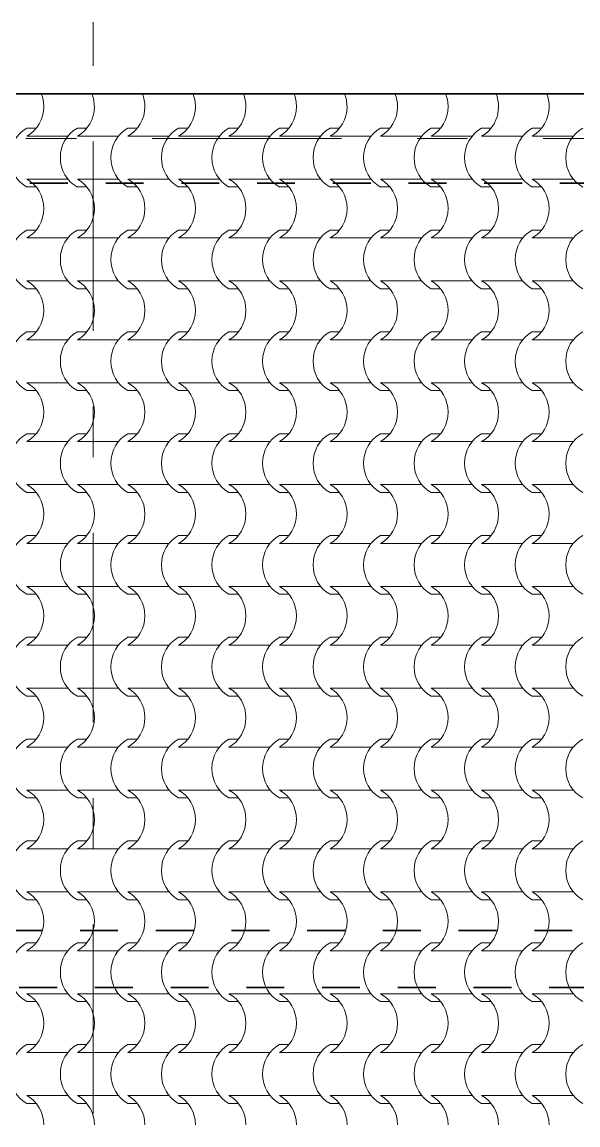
# Model space of a CAD drawing. Header units: millimetres. Extents: x -22688 to 165477, y -34508 to 218425.
# Drawn here: x 58350 to 59903, y 97040 to 100121 of the extents above; entities that cross this region are included whole.
import ezdxf

# ---------------------------------------------------------------- set-up
doc = ezdxf.new("R2010")
doc.units = ezdxf.units.MM
doc.header["$MEASUREMENT"] = 0
doc.set_wipeout_variables(frame=1)
for name, pattern in [('- Двойно прекъснати линии', [1093.611073, 529.166651, -211.666656, 141.111112, -211.666656]), ('- Прекъснати линия', [211.666667, 105.833333, -105.833333]), ('Wipeout_Contour', [1000, 0, -1000])]:
    doc.linetypes.add(name, pattern=pattern)
for name, color, linetype, lineweight in [('1', 8, 'Continuous', 13), ('102', 254, 'Continuous', 15), ('41', 7, 'Continuous', 35), ('GROMOBRAN', 5, 'Continuous', 35)]:
    doc.layers.add(name, color=color, linetype=linetype, lineweight=lineweight)
doc.layers.add('65', color=7, linetype='Continuous', lineweight=20, true_color=0x4e4e4e)

# ---------------------------------------------------------------- blocks, each defined once
blk = doc.blocks.new('*X785')
at = {"layer": '102', "color": 254, "linetype": 'Continuous', "lineweight": 15}
for p, q in [((154.689, 232.571), (154.162, 232.571)), ((157.514, 232.571), (156.987, 232.571)), ((160.339, 232.571), (159.813, 232.571)), ((163.165, 232.571), (162.638, 232.571)), ((165.99, 232.571), (165.463, 232.571)), ((168.816, 232.571), (168.289, 232.571)), ((171.641, 232.571), (171.114, 232.571)), ((174.466, 232.571), (173.94, 232.571)), ((177.292, 232.571), (176.765, 232.571)), ((180.117, 232.571), (179.59, 232.571)), ((182.943, 232.571), (182.416, 232.571)), ((155.308, 232.131), (154.162, 232.131)), ((156.454, 232.131), (155.308, 232.131)), ((158.133, 232.131), (156.987, 232.131)), ((159.279, 232.131), (158.133, 232.131)), ((160.959, 232.131), (159.813, 232.131)), ((162.104, 232.131), (160.959, 232.131)), ((163.784, 232.131), (162.638, 232.131)), ((164.93, 232.131), (163.784, 232.131)), ((166.609, 232.131), (165.463, 232.131)), ((167.755, 232.131), (166.609, 232.131)), ((169.435, 232.131), (168.289, 232.131)), ((170.581, 232.131), (169.435, 232.131)), ((172.26, 232.131), (171.114, 232.131)), ((173.406, 232.131), (172.26, 232.131)), ((175.086, 232.131), (173.94, 232.131)), ((176.231, 232.131), (175.086, 232.131)), ((177.911, 232.131), (176.765, 232.131)), ((179.057, 232.131), (177.911, 232.131)), ((180.736, 232.131), (179.59, 232.131)), ((181.882, 232.131), (180.736, 232.131)), ((183.562, 232.131), (182.416, 232.131)), ((184.708, 232.131), (183.562, 232.131)), ((155.308, 229.726), (154.162, 229.726)), ((154.689, 229.286), (154.162, 229.286)), ((156.454, 229.726), (155.308, 229.726)), ((158.133, 229.726), (156.987, 229.726)), ((157.514, 229.286), (156.987, 229.286)), ((159.279, 229.726), (158.133, 229.726)), ((160.959, 229.726), (159.813, 229.726)), ((160.339, 229.286), (159.813, 229.286)), ((162.104, 229.726), (160.959, 229.726)), ((163.784, 229.726), (162.638, 229.726)), ((163.165, 229.286), (162.638, 229.286)), ((164.93, 229.726), (163.784, 229.726)), ((166.609, 229.726), (165.463, 229.726)), ((165.99, 229.286), (165.463, 229.286)), ((167.755, 229.726), (166.609, 229.726)), ((169.435, 229.726), (168.289, 229.726)), ((168.816, 229.286), (168.289, 229.286)), ((170.581, 229.726), (169.435, 229.726)), ((172.26, 229.726), (171.114, 229.726)), ((171.641, 229.286), (171.114, 229.286)), ((173.406, 229.726), (172.26, 229.726)), ((175.086, 229.726), (173.94, 229.726)), ((174.466, 229.286), (173.94, 229.286)), ((176.231, 229.726), (175.086, 229.726)), ((177.911, 229.726), (176.765, 229.726)), ((177.292, 229.286), (176.765, 229.286)), ((179.057, 229.726), (177.911, 229.726)), ((180.736, 229.726), (179.59, 229.726)), ((180.117, 229.286), (179.59, 229.286)), ((181.882, 229.726), (180.736, 229.726)), ((183.562, 229.726), (182.416, 229.726)), ((182.943, 229.286), (182.416, 229.286)), ((184.708, 229.726), (183.562, 229.726)), ((154.689, 226.881), (154.162, 226.881)), ((157.514, 226.881), (156.987, 226.881)), ((160.339, 226.881), (159.813, 226.881)), ((163.165, 226.881), (162.638, 226.881)), ((165.99, 226.881), (165.463, 226.881)), ((168.816, 226.881), (168.289, 226.881)), ((171.641, 226.881), (171.114, 226.881)), ((174.466, 226.881), (173.94, 226.881)), ((177.292, 226.881), (176.765, 226.881)), ((180.117, 226.881), (179.59, 226.881)), ((182.943, 226.881), (182.416, 226.881)), ((155.308, 226.441), (154.162, 226.441)), ((156.454, 226.441), (155.308, 226.441)), ((158.133, 226.441), (156.987, 226.441)), ((159.279, 226.441), (158.133, 226.441)), ((160.959, 226.441), (159.813, 226.441)), ((162.104, 226.441), (160.959, 226.441)), ((163.784, 226.441), (162.638, 226.441)), ((164.93, 226.441), (163.784, 226.441)), ((166.609, 226.441), (165.463, 226.441)), ((167.755, 226.441), (166.609, 226.441)), ((169.435, 226.441), (168.289, 226.441)), ((170.581, 226.441), (169.435, 226.441)), ((172.26, 226.441), (171.114, 226.441)), ((173.406, 226.441), (172.26, 226.441)), ((175.086, 226.441), (173.94, 226.441)), ((176.231, 226.441), (175.086, 226.441)), ((177.911, 226.441), (176.765, 226.441)), ((179.057, 226.441), (177.911, 226.441)), ((180.736, 226.441), (179.59, 226.441)), ((181.882, 226.441), (180.736, 226.441)), ((183.562, 226.441), (182.416, 226.441)), ((184.708, 226.441), (183.562, 226.441)), ((155.308, 224.036), (154.162, 224.036)), ((156.454, 224.036), (155.308, 224.036)), ((158.133, 224.036), (156.987, 224.036)), ((159.279, 224.036), (158.133, 224.036)), ((160.959, 224.036), (159.813, 224.036)), ((162.104, 224.036), (160.959, 224.036)), ((163.784, 224.036), (162.638, 224.036)), ((164.93, 224.036), (163.784, 224.036)), ((166.609, 224.036), (165.463, 224.036)), ((167.755, 224.036), (166.609, 224.036)), ((169.435, 224.036), (168.289, 224.036)), ((170.581, 224.036), (169.435, 224.036)), ((172.26, 224.036), (171.114, 224.036)), ((173.406, 224.036), (172.26, 224.036)), ((175.086, 224.036), (173.94, 224.036)), ((176.231, 224.036), (175.086, 224.036)), ((177.911, 224.036), (176.765, 224.036)), ((179.057, 224.036), (177.911, 224.036)), ((180.736, 224.036), (179.59, 224.036)), ((181.882, 224.036), (180.736, 224.036)), ((183.562, 224.036), (182.416, 224.036)), ((184.708, 224.036), (183.562, 224.036)), ((154.689, 223.596), (154.162, 223.596)), ((157.514, 223.596), (156.987, 223.596)), ((160.339, 223.596), (159.813, 223.596)), ((163.165, 223.596), (162.638, 223.596)), ((165.99, 223.596), (165.463, 223.596)), ((168.816, 223.596), (168.289, 223.596)), ((171.641, 223.596), (171.114, 223.596)), ((174.466, 223.596), (173.94, 223.596)), ((177.292, 223.596), (176.765, 223.596)), ((180.117, 223.596), (179.59, 223.596)), ((182.943, 223.596), (182.416, 223.596)), ((154.689, 221.191), (154.162, 221.191)), ((155.308, 220.751), (154.162, 220.751)), ((156.454, 220.751), (155.308, 220.751)), ((157.514, 221.191), (156.987, 221.191)), ((158.133, 220.751), (156.987, 220.751)), ((159.279, 220.751), (158.133, 220.751)), ((160.339, 221.191), (159.813, 221.191)), ((160.959, 220.751), (159.813, 220.751)), ((162.104, 220.751), (160.959, 220.751)), ((163.165, 221.191), (162.638, 221.191)), ((163.784, 220.751), (162.638, 220.751)), ((164.93, 220.751), (163.784, 220.751)), ((165.99, 221.191), (165.463, 221.191)), ((166.609, 220.751), (165.463, 220.751)), ((167.755, 220.751), (166.609, 220.751)), ((168.816, 221.191), (168.289, 221.191)), ((169.435, 220.751), (168.289, 220.751)), ((170.581, 220.751), (169.435, 220.751)), ((171.641, 221.191), (171.114, 221.191)), ((172.26, 220.751), (171.114, 220.751)), ((173.406, 220.751), (172.26, 220.751)), ((174.466, 221.191), (173.94, 221.191)), ((175.086, 220.751), (173.94, 220.751)), ((176.231, 220.751), (175.086, 220.751)), ((177.292, 221.191), (176.765, 221.191)), ((177.911, 220.751), (176.765, 220.751)), ((179.057, 220.751), (177.911, 220.751)), ((180.117, 221.191), (179.59, 221.191)), ((180.736, 220.751), (179.59, 220.751)), ((181.882, 220.751), (180.736, 220.751)), ((182.943, 221.191), (182.416, 221.191)), ((183.562, 220.751), (182.416, 220.751)), ((184.708, 220.751), (183.562, 220.751)), ((155.308, 218.347), (154.162, 218.347)), ((156.454, 218.347), (155.308, 218.347)), ((158.133, 218.347), (156.987, 218.347)), ((159.279, 218.347), (158.133, 218.347)), ((160.959, 218.347), (159.813, 218.347)), ((162.104, 218.347), (160.959, 218.347)), ((163.784, 218.347), (162.638, 218.347)), ((164.93, 218.347), (163.784, 218.347)), ((166.609, 218.347), (165.463, 218.347)), ((167.755, 218.347), (166.609, 218.347)), ((169.435, 218.347), (168.289, 218.347)), ((170.581, 218.347), (169.435, 218.347)), ((172.26, 218.347), (171.114, 218.347)), ((173.406, 218.347), (172.26, 218.347)), ((175.086, 218.347), (173.94, 218.347)), ((176.231, 218.347), (175.086, 218.347)), ((177.911, 218.347), (176.765, 218.347)), ((179.057, 218.347), (177.911, 218.347)), ((180.736, 218.347), (179.59, 218.347)), ((181.882, 218.347), (180.736, 218.347)), ((183.562, 218.347), (182.416, 218.347)), ((184.708, 218.347), (183.562, 218.347)), ((154.689, 217.907), (154.162, 217.907)), ((157.514, 217.907), (156.987, 217.907)), ((160.339, 217.907), (159.813, 217.907)), ((163.165, 217.907), (162.638, 217.907)), ((165.99, 217.907), (165.463, 217.907)), ((168.816, 217.907), (168.289, 217.907)), ((171.641, 217.907), (171.114, 217.907)), ((174.466, 217.907), (173.94, 217.907)), ((177.292, 217.907), (176.765, 217.907)), ((180.117, 217.907), (179.59, 217.907)), ((182.943, 217.907), (182.416, 217.907)), ((154.689, 215.502), (154.162, 215.502)), ((157.514, 215.502), (156.987, 215.502)), ((160.339, 215.502), (159.813, 215.502)), ((163.165, 215.502), (162.638, 215.502)), ((165.99, 215.502), (165.463, 215.502)), ((168.816, 215.502), (168.289, 215.502)), ((171.641, 215.502), (171.114, 215.502)), ((174.466, 215.502), (173.94, 215.502)), ((177.292, 215.502), (176.765, 215.502)), ((180.117, 215.502), (179.59, 215.502)), ((182.943, 215.502), (182.416, 215.502)), ((155.308, 215.062), (154.162, 215.062)), ((156.454, 215.062), (155.308, 215.062)), ((158.133, 215.062), (156.987, 215.062)), ((159.279, 215.062), (158.133, 215.062)), ((160.959, 215.062), (159.813, 215.062)), ((162.104, 215.062), (160.959, 215.062)), ((163.784, 215.062), (162.638, 215.062)), ((164.93, 215.062), (163.784, 215.062)), ((166.609, 215.062), (165.463, 215.062)), ((167.755, 215.062), (166.609, 215.062)), ((169.435, 215.062), (168.289, 215.062)), ((170.581, 215.062), (169.435, 215.062)), ((172.26, 215.062), (171.114, 215.062)), ((173.406, 215.062), (172.26, 215.062)), ((175.086, 215.062), (173.94, 215.062)), ((176.231, 215.062), (175.086, 215.062)), ((177.911, 215.062), (176.765, 215.062)), ((179.057, 215.062), (177.911, 215.062)), ((180.736, 215.062), (179.59, 215.062)), ((181.882, 215.062), (180.736, 215.062)), ((183.562, 215.062), (182.416, 215.062)), ((184.708, 215.062), (183.562, 215.062)), ((155.308, 212.657), (154.162, 212.657)), ((156.454, 212.657), (155.308, 212.657)), ((158.133, 212.657), (156.987, 212.657)), ((159.279, 212.657), (158.133, 212.657)), ((160.959, 212.657), (159.813, 212.657)), ((162.104, 212.657), (160.959, 212.657)), ((163.784, 212.657), (162.638, 212.657)), ((164.93, 212.657), (163.784, 212.657)), ((166.609, 212.657), (165.463, 212.657)), ((167.755, 212.657), (166.609, 212.657)), ((169.435, 212.657), (168.289, 212.657)), ((170.581, 212.657), (169.435, 212.657)), ((172.26, 212.657), (171.114, 212.657)), ((173.406, 212.657), (172.26, 212.657)), ((175.086, 212.657), (173.94, 212.657)), ((176.231, 212.657), (175.086, 212.657)), ((177.911, 212.657), (176.765, 212.657)), ((179.057, 212.657), (177.911, 212.657)), ((180.736, 212.657), (179.59, 212.657)), ((181.882, 212.657), (180.736, 212.657)), ((183.562, 212.657), (182.416, 212.657)), ((184.708, 212.657), (183.562, 212.657)), ((154.689, 212.217), (154.162, 212.217)), ((157.514, 212.217), (156.987, 212.217)), ((160.339, 212.217), (159.813, 212.217)), ((163.165, 212.217), (162.638, 212.217)), ((165.99, 212.217), (165.463, 212.217)), ((168.816, 212.217), (168.289, 212.217)), ((171.641, 212.217), (171.114, 212.217)), ((174.466, 212.217), (173.94, 212.217)), ((177.292, 212.217), (176.765, 212.217)), ((180.117, 212.217), (179.59, 212.217)), ((182.943, 212.217), (182.416, 212.217)), ((154.689, 209.812), (154.162, 209.812)), ((157.514, 209.812), (156.987, 209.812)), ((160.339, 209.812), (159.813, 209.812)), ((163.165, 209.812), (162.638, 209.812)), ((165.99, 209.812), (165.463, 209.812)), ((168.816, 209.812), (168.289, 209.812)), ((171.641, 209.812), (171.114, 209.812)), ((174.466, 209.812), (173.94, 209.812)), ((177.292, 209.812), (176.765, 209.812)), ((180.117, 209.812), (179.59, 209.812)), ((182.943, 209.812), (182.416, 209.812)), ((155.308, 209.372), (154.162, 209.372)), ((156.454, 209.372), (155.308, 209.372)), ((158.133, 209.372), (156.987, 209.372)), ((159.279, 209.372), (158.133, 209.372)), ((160.959, 209.372), (159.813, 209.372)), ((162.104, 209.372), (160.959, 209.372)), ((163.784, 209.372), (162.638, 209.372)), ((164.93, 209.372), (163.784, 209.372)), ((166.609, 209.372), (165.463, 209.372)), ((167.755, 209.372), (166.609, 209.372)), ((169.435, 209.372), (168.289, 209.372)), ((170.581, 209.372), (169.435, 209.372)), ((172.26, 209.372), (171.114, 209.372)), ((173.406, 209.372), (172.26, 209.372)), ((175.086, 209.372), (173.94, 209.372)), ((176.231, 209.372), (175.086, 209.372)), ((177.911, 209.372), (176.765, 209.372)), ((179.057, 209.372), (177.911, 209.372)), ((180.736, 209.372), (179.59, 209.372)), ((181.882, 209.372), (180.736, 209.372)), ((183.562, 209.372), (182.416, 209.372)), ((184.708, 209.372), (183.562, 209.372)), ((155.308, 206.967), (154.162, 206.967)), ((154.689, 206.527), (154.162, 206.527)), ((156.454, 206.967), (155.308, 206.967)), ((158.133, 206.967), (156.987, 206.967)), ((157.514, 206.527), (156.987, 206.527)), ((159.279, 206.967), (158.133, 206.967)), ((160.959, 206.967), (159.813, 206.967)), ((160.339, 206.527), (159.813, 206.527)), ((162.104, 206.967), (160.959, 206.967)), ((163.784, 206.967), (162.638, 206.967)), ((163.165, 206.527), (162.638, 206.527)), ((164.93, 206.967), (163.784, 206.967)), ((166.609, 206.967), (165.463, 206.967)), ((165.99, 206.527), (165.463, 206.527)), ((167.755, 206.967), (166.609, 206.967)), ((169.435, 206.967), (168.289, 206.967)), ((168.816, 206.527), (168.289, 206.527)), ((170.581, 206.967), (169.435, 206.967)), ((172.26, 206.967), (171.114, 206.967)), ((171.641, 206.527), (171.114, 206.527)), ((173.406, 206.967), (172.26, 206.967)), ((175.086, 206.967), (173.94, 206.967)), ((174.466, 206.527), (173.94, 206.527)), ((176.231, 206.967), (175.086, 206.967)), ((177.911, 206.967), (176.765, 206.967)), ((177.292, 206.527), (176.765, 206.527)), ((179.057, 206.967), (177.911, 206.967)), ((180.736, 206.967), (179.59, 206.967)), ((180.117, 206.527), (179.59, 206.527)), ((181.882, 206.967), (180.736, 206.967)), ((183.562, 206.967), (182.416, 206.967)), ((182.943, 206.527), (182.416, 206.527)), ((184.708, 206.967), (183.562, 206.967)), ((154.689, 204.123), (154.162, 204.123)), ((157.514, 204.123), (156.987, 204.123)), ((160.339, 204.123), (159.813, 204.123)), ((163.165, 204.123), (162.638, 204.123)), ((165.99, 204.123), (165.463, 204.123)), ((168.816, 204.123), (168.289, 204.123)), ((171.641, 204.123), (171.114, 204.123)), ((174.466, 204.123), (173.94, 204.123)), ((177.292, 204.123), (176.765, 204.123)), ((180.117, 204.123), (179.59, 204.123)), ((182.943, 204.123), (182.416, 204.123)), ((155.308, 203.683), (154.162, 203.683)), ((156.454, 203.683), (155.308, 203.683)), ((158.133, 203.683), (156.987, 203.683)), ((159.279, 203.683), (158.133, 203.683)), ((160.959, 203.683), (159.813, 203.683)), ((162.104, 203.683), (160.959, 203.683)), ((163.784, 203.683), (162.638, 203.683)), ((164.93, 203.683), (163.784, 203.683)), ((166.609, 203.683), (165.463, 203.683)), ((167.755, 203.683), (166.609, 203.683)), ((169.435, 203.683), (168.289, 203.683)), ((170.581, 203.683), (169.435, 203.683)), ((172.26, 203.683), (171.114, 203.683)), ((173.406, 203.683), (172.26, 203.683)), ((175.086, 203.683), (173.94, 203.683)), ((176.231, 203.683), (175.086, 203.683)), ((177.911, 203.683), (176.765, 203.683)), ((179.057, 203.683), (177.911, 203.683)), ((180.736, 203.683), (179.59, 203.683)), ((181.882, 203.683), (180.736, 203.683)), ((183.562, 203.683), (182.416, 203.683)), ((184.708, 203.683), (183.562, 203.683)), ((155.308, 201.278), (154.162, 201.278)), ((156.454, 201.278), (155.308, 201.278)), ((158.133, 201.278), (156.987, 201.278)), ((159.279, 201.278), (158.133, 201.278)), ((160.959, 201.278), (159.813, 201.278)), ((162.104, 201.278), (160.959, 201.278)), ((163.784, 201.278), (162.638, 201.278)), ((164.93, 201.278), (163.784, 201.278)), ((166.609, 201.278), (165.463, 201.278)), ((167.755, 201.278), (166.609, 201.278)), ((169.435, 201.278), (168.289, 201.278)), ((170.581, 201.278), (169.435, 201.278)), ((172.26, 201.278), (171.114, 201.278)), ((173.406, 201.278), (172.26, 201.278)), ((175.086, 201.278), (173.94, 201.278)), ((176.231, 201.278), (175.086, 201.278)), ((177.911, 201.278), (176.765, 201.278)), ((179.057, 201.278), (177.911, 201.278)), ((180.736, 201.278), (179.59, 201.278)), ((181.882, 201.278), (180.736, 201.278)), ((183.562, 201.278), (182.416, 201.278)), ((184.708, 201.278), (183.562, 201.278)), ((154.689, 200.838), (154.162, 200.838)), ((157.514, 200.838), (156.987, 200.838)), ((160.339, 200.838), (159.813, 200.838)), ((163.165, 200.838), (162.638, 200.838)), ((165.99, 200.838), (165.463, 200.838)), ((168.816, 200.838), (168.289, 200.838)), ((171.641, 200.838), (171.114, 200.838)), ((174.466, 200.838), (173.94, 200.838)), ((177.292, 200.838), (176.765, 200.838)), ((180.117, 200.838), (179.59, 200.838)), ((182.943, 200.838), (182.416, 200.838)), ((154.689, 198.433), (154.162, 198.433)), ((155.308, 197.993), (154.162, 197.993)), ((156.454, 197.993), (155.308, 197.993)), ((157.514, 198.433), (156.987, 198.433)), ((158.133, 197.993), (156.987, 197.993)), ((159.279, 197.993), (158.133, 197.993)), ((160.339, 198.433), (159.813, 198.433)), ((160.959, 197.993), (159.813, 197.993)), ((162.104, 197.993), (160.959, 197.993)), ((163.165, 198.433), (162.638, 198.433)), ((163.784, 197.993), (162.638, 197.993)), ((164.93, 197.993), (163.784, 197.993)), ((165.99, 198.433), (165.463, 198.433)), ((166.609, 197.993), (165.463, 197.993)), ((167.755, 197.993), (166.609, 197.993)), ((168.816, 198.433), (168.289, 198.433)), ((169.435, 197.993), (168.289, 197.993)), ((170.581, 197.993), (169.435, 197.993)), ((171.641, 198.433), (171.114, 198.433)), ((172.26, 197.993), (171.114, 197.993)), ((173.406, 197.993), (172.26, 197.993)), ((174.466, 198.433), (173.94, 198.433)), ((175.086, 197.993), (173.94, 197.993)), ((176.231, 197.993), (175.086, 197.993)), ((177.292, 198.433), (176.765, 198.433)), ((177.911, 197.993), (176.765, 197.993)), ((179.057, 197.993), (177.911, 197.993)), ((180.117, 198.433), (179.59, 198.433)), ((180.736, 197.993), (179.59, 197.993)), ((181.882, 197.993), (180.736, 197.993)), ((182.943, 198.433), (182.416, 198.433)), ((183.562, 197.993), (182.416, 197.993)), ((184.708, 197.993), (183.562, 197.993)), ((155.308, 195.588), (154.162, 195.588)), ((156.454, 195.588), (155.308, 195.588)), ((158.133, 195.588), (156.987, 195.588)), ((159.279, 195.588), (158.133, 195.588)), ((160.959, 195.588), (159.813, 195.588)), ((162.104, 195.588), (160.959, 195.588)), ((163.784, 195.588), (162.638, 195.588)), ((164.93, 195.588), (163.784, 195.588)), ((166.609, 195.588), (165.463, 195.588)), ((167.755, 195.588), (166.609, 195.588)), ((169.435, 195.588), (168.289, 195.588)), ((170.581, 195.588), (169.435, 195.588)), ((172.26, 195.588), (171.114, 195.588)), ((173.406, 195.588), (172.26, 195.588)), ((175.086, 195.588), (173.94, 195.588)), ((176.231, 195.588), (175.086, 195.588)), ((177.911, 195.588), (176.765, 195.588)), ((179.057, 195.588), (177.911, 195.588)), ((180.736, 195.588), (179.59, 195.588)), ((181.882, 195.588), (180.736, 195.588)), ((183.562, 195.588), (182.416, 195.588)), ((184.708, 195.588), (183.562, 195.588)), ((154.689, 195.148), (154.162, 195.148)), ((157.514, 195.148), (156.987, 195.148)), ((160.339, 195.148), (159.813, 195.148)), ((163.165, 195.148), (162.638, 195.148)), ((165.99, 195.148), (165.463, 195.148)), ((168.816, 195.148), (168.289, 195.148)), ((171.641, 195.148), (171.114, 195.148)), ((174.466, 195.148), (173.94, 195.148)), ((177.292, 195.148), (176.765, 195.148)), ((180.117, 195.148), (179.59, 195.148)), ((182.943, 195.148), (182.416, 195.148)), ((154.689, 192.743), (154.162, 192.743)), ((155.308, 192.303), (154.162, 192.303)), ((156.454, 192.303), (155.308, 192.303)), ((157.514, 192.743), (156.987, 192.743)), ((158.133, 192.303), (156.987, 192.303)), ((159.279, 192.303), (158.133, 192.303)), ((160.339, 192.743), (159.813, 192.743)), ((160.959, 192.303), (159.813, 192.303)), ((162.104, 192.303), (160.959, 192.303)), ((163.165, 192.743), (162.638, 192.743)), ((163.784, 192.303), (162.638, 192.303)), ((164.93, 192.303), (163.784, 192.303)), ((165.99, 192.743), (165.463, 192.743)), ((166.609, 192.303), (165.463, 192.303)), ((167.755, 192.303), (166.609, 192.303)), ((168.816, 192.743), (168.289, 192.743)), ((169.435, 192.303), (168.289, 192.303)), ((170.581, 192.303), (169.435, 192.303)), ((171.641, 192.743), (171.114, 192.743)), ((172.26, 192.303), (171.114, 192.303)), ((173.406, 192.303), (172.26, 192.303)), ((174.466, 192.743), (173.94, 192.743)), ((175.086, 192.303), (173.94, 192.303)), ((176.231, 192.303), (175.086, 192.303)), ((177.292, 192.743), (176.765, 192.743)), ((177.911, 192.303), (176.765, 192.303)), ((179.057, 192.303), (177.911, 192.303)), ((180.117, 192.743), (179.59, 192.743)), ((180.736, 192.303), (179.59, 192.303)), ((181.882, 192.303), (180.736, 192.303)), ((182.943, 192.743), (182.416, 192.743)), ((183.562, 192.303), (182.416, 192.303)), ((184.708, 192.303), (183.562, 192.303)), ((155.308, 189.899), (154.162, 189.899)), ((156.454, 189.899), (155.308, 189.899)), ((158.133, 189.899), (156.987, 189.899)), ((159.279, 189.899), (158.133, 189.899)), ((160.959, 189.899), (159.813, 189.899)), ((162.104, 189.899), (160.959, 189.899)), ((163.784, 189.899), (162.638, 189.899)), ((164.93, 189.899), (163.784, 189.899)), ((166.609, 189.899), (165.463, 189.899)), ((167.755, 189.899), (166.609, 189.899)), ((169.435, 189.899), (168.289, 189.899)), ((170.581, 189.899), (169.435, 189.899)), ((172.26, 189.899), (171.114, 189.899)), ((173.406, 189.899), (172.26, 189.899)), ((175.086, 189.899), (173.94, 189.899)), ((176.231, 189.899), (175.086, 189.899)), ((177.911, 189.899), (176.765, 189.899)), ((179.057, 189.899), (177.911, 189.899)), ((180.736, 189.899), (179.59, 189.899)), ((181.882, 189.899), (180.736, 189.899)), ((183.562, 189.899), (182.416, 189.899)), ((184.708, 189.899), (183.562, 189.899)), ((154.689, 189.459), (154.162, 189.459)), ((157.514, 189.459), (156.987, 189.459)), ((160.339, 189.459), (159.813, 189.459)), ((163.165, 189.459), (162.638, 189.459)), ((165.99, 189.459), (165.463, 189.459)), ((168.816, 189.459), (168.289, 189.459)), ((171.641, 189.459), (171.114, 189.459)), ((174.466, 189.459), (173.94, 189.459)), ((177.292, 189.459), (176.765, 189.459)), ((180.117, 189.459), (179.59, 189.459)), ((182.943, 189.459), (182.416, 189.459)), ((154.689, 187.054), (154.162, 187.054)), ((157.514, 187.054), (156.987, 187.054)), ((160.339, 187.054), (159.813, 187.054)), ((163.165, 187.054), (162.638, 187.054)), ((165.99, 187.054), (165.463, 187.054)), ((168.816, 187.054), (168.289, 187.054)), ((171.641, 187.054), (171.114, 187.054)), ((174.466, 187.054), (173.94, 187.054)), ((177.292, 187.054), (176.765, 187.054)), ((180.117, 187.054), (179.59, 187.054)), ((182.943, 187.054), (182.416, 187.054)), ((155.308, 186.614), (154.162, 186.614)), ((156.454, 186.614), (155.308, 186.614)), ((158.133, 186.614), (156.987, 186.614)), ((159.279, 186.614), (158.133, 186.614)), ((160.959, 186.614), (159.813, 186.614)), ((162.104, 186.614), (160.959, 186.614)), ((163.784, 186.614), (162.638, 186.614)), ((164.93, 186.614), (163.784, 186.614)), ((166.609, 186.614), (165.463, 186.614)), ((167.755, 186.614), (166.609, 186.614)), ((169.435, 186.614), (168.289, 186.614)), ((170.581, 186.614), (169.435, 186.614)), ((172.26, 186.614), (171.114, 186.614)), ((173.406, 186.614), (172.26, 186.614)), ((175.086, 186.614), (173.94, 186.614)), ((176.231, 186.614), (175.086, 186.614)), ((177.911, 186.614), (176.765, 186.614)), ((179.057, 186.614), (177.911, 186.614)), ((180.736, 186.614), (179.59, 186.614)), ((181.882, 186.614), (180.736, 186.614)), ((183.562, 186.614), (182.416, 186.614)), ((184.708, 186.614), (183.562, 186.614)), ((155.308, 184.209), (154.162, 184.209)), ((154.689, 183.769), (154.162, 183.769)), ((156.454, 184.209), (155.308, 184.209)), ((158.133, 184.209), (156.987, 184.209)), ((157.514, 183.769), (156.987, 183.769)), ((159.279, 184.209), (158.133, 184.209)), ((160.959, 184.209), (159.813, 184.209)), ((160.339, 183.769), (159.813, 183.769)), ((162.104, 184.209), (160.959, 184.209)), ((163.784, 184.209), (162.638, 184.209)), ((163.165, 183.769), (162.638, 183.769)), ((164.93, 184.209), (163.784, 184.209)), ((166.609, 184.209), (165.463, 184.209)), ((165.99, 183.769), (165.463, 183.769)), ((167.755, 184.209), (166.609, 184.209)), ((169.435, 184.209), (168.289, 184.209)), ((168.816, 183.769), (168.289, 183.769)), ((170.581, 184.209), (169.435, 184.209)), ((172.26, 184.209), (171.114, 184.209)), ((171.641, 183.769), (171.114, 183.769)), ((173.406, 184.209), (172.26, 184.209)), ((175.086, 184.209), (173.94, 184.209)), ((174.466, 183.769), (173.94, 183.769)), ((176.231, 184.209), (175.086, 184.209)), ((177.911, 184.209), (176.765, 184.209)), ((177.292, 183.769), (176.765, 183.769)), ((179.057, 184.209), (177.911, 184.209)), ((180.736, 184.209), (179.59, 184.209)), ((180.117, 183.769), (179.59, 183.769)), ((181.882, 184.209), (180.736, 184.209)), ((183.562, 184.209), (182.416, 184.209)), ((182.943, 183.769), (182.416, 183.769)), ((184.708, 184.209), (183.562, 184.209)), ((154.689, 181.364), (154.162, 181.364)), ((157.514, 181.364), (156.987, 181.364)), ((160.339, 181.364), (159.813, 181.364)), ((163.165, 181.364), (162.638, 181.364)), ((165.99, 181.364), (165.463, 181.364)), ((168.816, 181.364), (168.289, 181.364)), ((171.641, 181.364), (171.114, 181.364)), ((174.466, 181.364), (173.94, 181.364)), ((177.292, 181.364), (176.765, 181.364)), ((180.117, 181.364), (179.59, 181.364)), ((182.943, 181.364), (182.416, 181.364)), ((155.308, 180.924), (154.162, 180.924)), ((156.454, 180.924), (155.308, 180.924)), ((158.133, 180.924), (156.987, 180.924)), ((159.279, 180.924), (158.133, 180.924)), ((160.959, 180.924), (159.813, 180.924)), ((162.104, 180.924), (160.959, 180.924)), ((163.784, 180.924), (162.638, 180.924)), ((164.93, 180.924), (163.784, 180.924)), ((166.609, 180.924), (165.463, 180.924)), ((167.755, 180.924), (166.609, 180.924)), ((169.435, 180.924), (168.289, 180.924)), ((170.581, 180.924), (169.435, 180.924)), ((172.26, 180.924), (171.114, 180.924)), ((173.406, 180.924), (172.26, 180.924)), ((175.086, 180.924), (173.94, 180.924)), ((176.231, 180.924), (175.086, 180.924)), ((177.911, 180.924), (176.765, 180.924)), ((179.057, 180.924), (177.911, 180.924)), ((180.736, 180.924), (179.59, 180.924)), ((181.882, 180.924), (180.736, 180.924)), ((183.562, 180.924), (182.416, 180.924)), ((184.708, 180.924), (183.562, 180.924)), ((155.308, 178.519), (154.162, 178.519)), ((156.454, 178.519), (155.308, 178.519)), ((158.133, 178.519), (156.987, 178.519)), ((159.279, 178.519), (158.133, 178.519)), ((160.959, 178.519), (159.813, 178.519)), ((162.104, 178.519), (160.959, 178.519)), ((163.784, 178.519), (162.638, 178.519)), ((164.93, 178.519), (163.784, 178.519)), ((166.609, 178.519), (165.463, 178.519)), ((167.755, 178.519), (166.609, 178.519)), ((169.435, 178.519), (168.289, 178.519)), ((170.581, 178.519), (169.435, 178.519)), ((172.26, 178.519), (171.114, 178.519)), ((173.406, 178.519), (172.26, 178.519)), ((175.086, 178.519), (173.94, 178.519)), ((176.231, 178.519), (175.086, 178.519)), ((177.911, 178.519), (176.765, 178.519)), ((179.057, 178.519), (177.911, 178.519)), ((180.736, 178.519), (179.59, 178.519)), ((181.882, 178.519), (180.736, 178.519)), ((183.562, 178.519), (182.416, 178.519)), ((184.708, 178.519), (183.562, 178.519)), ((154.689, 178.079), (154.162, 178.079)), ((157.514, 178.079), (156.987, 178.079)), ((160.339, 178.079), (159.813, 178.079)), ((163.165, 178.079), (162.638, 178.079)), ((165.99, 178.079), (165.463, 178.079)), ((168.816, 178.079), (168.289, 178.079)), ((171.641, 178.079), (171.114, 178.079)), ((174.466, 178.079), (173.94, 178.079)), ((177.292, 178.079), (176.765, 178.079)), ((180.117, 178.079), (179.59, 178.079)), ((182.943, 178.079), (182.416, 178.079))]:
    blk.add_line(p, q, dxfattribs=at)
for centre, major_axis, start_param, end_param in [((153.373, 233.768), (0, 1.849), 4.715365, 5.118354), ((156.199, 233.768), (0, 1.849), 4.715365, 5.118354), ((159.024, 233.768), (0, 1.849), 4.715365, 5.118354), ((161.849, 233.768), (0, 1.849), 4.715365, 5.118354), ((164.675, 233.768), (0, 1.849), 4.715365, 5.118355), ((167.5, 233.768), (0, 1.849), 4.715365, 5.118355), ((170.326, 233.768), (0, 1.849), 4.715365, 5.118355), ((173.151, 233.768), (0, 1.849), 4.715365, 5.118356), ((175.976, 233.768), (0, 1.849), 4.715365, 5.118356), ((178.802, 233.768), (0, 1.849), 4.715365, 5.118356), ((181.627, 233.768), (0, 1.849), 4.715365, 5.118357), ((153.373, 233.779), (0, 1.849), 3.612631, 4.709413), ((156.199, 233.779), (0, 1.849), 3.612631, 4.709413), ((159.024, 233.779), (0, 1.849), 3.612631, 4.709413), ((161.849, 233.779), (0, 1.849), 3.612631, 4.709413), ((164.675, 233.779), (0, 1.849), 3.612631, 4.709413), ((167.5, 233.779), (0, 1.849), 3.612631, 4.709413), ((170.326, 233.779), (0, 1.849), 3.612631, 4.709413), ((173.151, 233.779), (0, 1.849), 3.612631, 4.709413), ((175.976, 233.779), (0, 1.849), 3.612631, 4.709413), ((178.802, 233.779), (0, 1.849), 3.612631, 4.709413), ((181.627, 233.779), (0, 1.849), 3.612631, 4.709413), ((154.938, 230.928), (0, 1.839), 0.466079, 2.675513), ((157.764, 230.928), (0, 1.839), 0.466079, 2.675513), ((160.589, 230.928), (0, 1.839), 0.466079, 2.675513), ((163.414, 230.928), (0, 1.839), 0.466079, 2.675513), ((166.24, 230.928), (0, 1.839), 0.466079, 2.675513), ((169.065, 230.928), (0, 1.839), 0.466079, 2.675513), ((171.891, 230.928), (0, 1.839), 0.466079, 2.675513), ((174.716, 230.928), (0, 1.839), 0.466079, 2.675513), ((177.541, 230.928), (0, 1.839), 0.466079, 2.675513), ((180.367, 230.928), (0, 1.839), 0.466079, 2.675513), ((183.192, 230.928), (0, 1.839), 0.466079, 2.675513), ((186.018, 230.928), (0, 1.839), 0.466079, 2.675513), ((153.373, 228.078), (0, 1.849), 4.715365, 5.812147), ((156.199, 228.078), (0, 1.849), 4.715365, 5.812147), ((159.024, 228.078), (0, 1.849), 4.715365, 5.812147), ((161.849, 228.078), (0, 1.849), 4.715365, 5.812147), ((164.675, 228.078), (0, 1.849), 4.715365, 5.812147), ((167.5, 228.078), (0, 1.849), 4.715365, 5.812147), ((170.326, 228.078), (0, 1.849), 4.715365, 5.812147), ((173.151, 228.078), (0, 1.849), 4.715365, 5.812147), ((175.976, 228.078), (0, 1.849), 4.715365, 5.812147), ((178.802, 228.078), (0, 1.849), 4.715365, 5.812147), ((181.627, 228.078), (0, 1.849), 4.715365, 5.812147), ((153.373, 228.089), (0, 1.849), 3.612631, 4.709413), ((156.199, 228.089), (0, 1.849), 3.612631, 4.709413), ((159.024, 228.089), (0, 1.849), 3.612631, 4.709413), ((161.849, 228.089), (0, 1.849), 3.612631, 4.709413), ((164.675, 228.089), (0, 1.849), 3.612631, 4.709413), ((167.5, 228.089), (0, 1.849), 3.612631, 4.709413), ((170.326, 228.089), (0, 1.849), 3.612631, 4.709413), ((173.151, 228.089), (0, 1.849), 3.612631, 4.709413), ((175.976, 228.089), (0, 1.849), 3.612631, 4.709413), ((178.802, 228.089), (0, 1.849), 3.612631, 4.709413), ((181.627, 228.089), (0, 1.849), 3.612631, 4.709413), ((154.938, 225.239), (0, 1.839), 0.466079, 2.675513), ((157.764, 225.239), (0, 1.839), 0.466079, 2.675513), ((160.589, 225.239), (0, 1.839), 0.466079, 2.675513), ((163.414, 225.239), (0, 1.839), 0.466079, 2.675513), ((166.24, 225.239), (0, 1.839), 0.466079, 2.675513), ((169.065, 225.239), (0, 1.839), 0.466079, 2.675513), ((171.891, 225.239), (0, 1.839), 0.466079, 2.675513), ((174.716, 225.239), (0, 1.839), 0.466079, 2.675513), ((177.541, 225.239), (0, 1.839), 0.466079, 2.675513), ((180.367, 225.239), (0, 1.839), 0.466079, 2.675513), ((183.192, 225.239), (0, 1.839), 0.466079, 2.675513), ((186.018, 225.239), (0, 1.839), 0.466079, 2.675513), ((153.373, 222.388), (0, 1.849), 4.715365, 5.812147), ((156.199, 222.388), (0, 1.849), 4.715365, 5.812147), ((159.024, 222.388), (0, 1.849), 4.715365, 5.812147), ((161.849, 222.388), (0, 1.849), 4.715365, 5.812147), ((164.675, 222.388), (0, 1.849), 4.715365, 5.812147), ((167.5, 222.388), (0, 1.849), 4.715365, 5.812147), ((170.326, 222.388), (0, 1.849), 4.715365, 5.812147), ((173.151, 222.388), (0, 1.849), 4.715365, 5.812147), ((175.976, 222.388), (0, 1.849), 4.715365, 5.812147), ((178.802, 222.388), (0, 1.849), 4.715365, 5.812147), ((181.627, 222.388), (0, 1.849), 4.715365, 5.812147), ((153.373, 222.399), (0, 1.849), 3.612631, 4.709413), ((156.199, 222.399), (0, 1.849), 3.612631, 4.709413), ((159.024, 222.399), (0, 1.849), 3.612631, 4.709413), ((161.849, 222.399), (0, 1.849), 3.612631, 4.709413), ((164.675, 222.399), (0, 1.849), 3.612631, 4.709413), ((167.5, 222.399), (0, 1.849), 3.612631, 4.709413), ((170.326, 222.399), (0, 1.849), 3.612631, 4.709413), ((173.151, 222.399), (0, 1.849), 3.612631, 4.709413), ((175.976, 222.399), (0, 1.849), 3.612631, 4.709413), ((178.802, 222.399), (0, 1.849), 3.612631, 4.709413), ((181.627, 222.399), (0, 1.849), 3.612631, 4.709413), ((154.938, 219.549), (0, 1.839), 0.466079, 2.675513), ((157.764, 219.549), (0, 1.839), 0.466079, 2.675513), ((160.589, 219.549), (0, 1.839), 0.466079, 2.675513), ((163.414, 219.549), (0, 1.839), 0.466079, 2.675513), ((166.24, 219.549), (0, 1.839), 0.466079, 2.675513), ((169.065, 219.549), (0, 1.839), 0.466079, 2.675513), ((171.891, 219.549), (0, 1.839), 0.466079, 2.675513), ((174.716, 219.549), (0, 1.839), 0.466079, 2.675513), ((177.541, 219.549), (0, 1.839), 0.466079, 2.675513), ((180.367, 219.549), (0, 1.839), 0.466079, 2.675513), ((183.192, 219.549), (0, 1.839), 0.466079, 2.675513), ((186.018, 219.549), (0, 1.839), 0.466079, 2.675513), ((153.373, 216.699), (0, 1.849), 4.715365, 5.812147), ((156.199, 216.699), (0, 1.849), 4.715365, 5.812147), ((159.024, 216.699), (0, 1.849), 4.715365, 5.812147), ((161.849, 216.699), (0, 1.849), 4.715365, 5.812147), ((164.675, 216.699), (0, 1.849), 4.715365, 5.812147), ((167.5, 216.699), (0, 1.849), 4.715365, 5.812147), ((170.326, 216.699), (0, 1.849), 4.715365, 5.812147), ((173.151, 216.699), (0, 1.849), 4.715365, 5.812147), ((175.976, 216.699), (0, 1.849), 4.715365, 5.812147), ((178.802, 216.699), (0, 1.849), 4.715365, 5.812147), ((181.627, 216.699), (0, 1.849), 4.715365, 5.812147), ((153.373, 216.71), (0, 1.849), 3.612631, 4.709413), ((156.199, 216.71), (0, 1.849), 3.612631, 4.709413), ((159.024, 216.71), (0, 1.849), 3.612631, 4.709413), ((161.849, 216.71), (0, 1.849), 3.612631, 4.709413), ((164.675, 216.71), (0, 1.849), 3.612631, 4.709413), ((167.5, 216.71), (0, 1.849), 3.612631, 4.709413), ((170.326, 216.71), (0, 1.849), 3.612631, 4.709413), ((173.151, 216.71), (0, 1.849), 3.612631, 4.709413), ((175.976, 216.71), (0, 1.849), 3.612631, 4.709413), ((178.802, 216.71), (0, 1.849), 3.612631, 4.709413), ((181.627, 216.71), (0, 1.849), 3.612631, 4.709413), ((154.938, 213.859), (0, 1.839), 0.466079, 2.675513), ((157.764, 213.859), (0, 1.839), 0.466079, 2.675513), ((160.589, 213.859), (0, 1.839), 0.466079, 2.675513), ((163.414, 213.859), (0, 1.839), 0.466079, 2.675513), ((166.24, 213.859), (0, 1.839), 0.466079, 2.675513), ((169.065, 213.859), (0, 1.839), 0.466079, 2.675513), ((171.891, 213.859), (0, 1.839), 0.466079, 2.675513), ((174.716, 213.859), (0, 1.839), 0.466079, 2.675513), ((177.541, 213.859), (0, 1.839), 0.466079, 2.675513), ((180.367, 213.859), (0, 1.839), 0.466079, 2.675513), ((183.192, 213.859), (0, 1.839), 0.466079, 2.675513), ((186.018, 213.859), (0, 1.839), 0.466079, 2.675513), ((153.373, 211.009), (0, 1.849), 4.715365, 5.812147), ((156.199, 211.009), (0, 1.849), 4.715365, 5.812147), ((159.024, 211.009), (0, 1.849), 4.715365, 5.812147), ((161.849, 211.009), (0, 1.849), 4.715365, 5.812147), ((164.675, 211.009), (0, 1.849), 4.715365, 5.812147), ((167.5, 211.009), (0, 1.849), 4.715365, 5.812147), ((170.326, 211.009), (0, 1.849), 4.715365, 5.812147), ((173.151, 211.009), (0, 1.849), 4.715365, 5.812147), ((175.976, 211.009), (0, 1.849), 4.715365, 5.812147), ((178.802, 211.009), (0, 1.849), 4.715365, 5.812147), ((181.627, 211.009), (0, 1.849), 4.715365, 5.812147), ((153.373, 211.02), (0, 1.849), 3.612631, 4.709413), ((156.199, 211.02), (0, 1.849), 3.612631, 4.709413), ((159.024, 211.02), (0, 1.849), 3.612631, 4.709413), ((161.849, 211.02), (0, 1.849), 3.612631, 4.709413), ((164.675, 211.02), (0, 1.849), 3.612631, 4.709413), ((167.5, 211.02), (0, 1.849), 3.612631, 4.709413), ((170.326, 211.02), (0, 1.849), 3.612631, 4.709413), ((173.151, 211.02), (0, 1.849), 3.612631, 4.709413), ((175.976, 211.02), (0, 1.849), 3.612631, 4.709413), ((178.802, 211.02), (0, 1.849), 3.612631, 4.709413), ((181.627, 211.02), (0, 1.849), 3.612631, 4.709413), ((154.938, 208.17), (0, 1.839), 0.466079, 2.675513), ((157.764, 208.17), (0, 1.839), 0.466079, 2.675513), ((160.589, 208.17), (0, 1.839), 0.466079, 2.675513), ((163.414, 208.17), (0, 1.839), 0.466079, 2.675513), ((166.24, 208.17), (0, 1.839), 0.466079, 2.675513), ((169.065, 208.17), (0, 1.839), 0.466079, 2.675513), ((171.891, 208.17), (0, 1.839), 0.466079, 2.675513), ((174.716, 208.17), (0, 1.839), 0.466079, 2.675513), ((177.541, 208.17), (0, 1.839), 0.466079, 2.675513), ((180.367, 208.17), (0, 1.839), 0.466079, 2.675513), ((183.192, 208.17), (0, 1.839), 0.466079, 2.675513), ((186.018, 208.17), (0, 1.839), 0.466079, 2.675513), ((153.373, 205.32), (0, 1.849), 4.715365, 5.812147), ((156.199, 205.32), (0, 1.849), 4.715365, 5.812147), ((159.024, 205.32), (0, 1.849), 4.715365, 5.812147), ((161.849, 205.32), (0, 1.849), 4.715365, 5.812147), ((164.675, 205.32), (0, 1.849), 4.715365, 5.812147), ((167.5, 205.32), (0, 1.849), 4.715365, 5.812147), ((170.326, 205.32), (0, 1.849), 4.715365, 5.812147), ((173.151, 205.32), (0, 1.849), 4.715365, 5.812147), ((175.976, 205.32), (0, 1.849), 4.715365, 5.812147), ((178.802, 205.32), (0, 1.849), 4.715365, 5.812147), ((181.627, 205.32), (0, 1.849), 4.715365, 5.812147), ((153.373, 205.331), (0, 1.849), 3.612631, 4.709413), ((156.199, 205.331), (0, 1.849), 3.612631, 4.709413), ((159.024, 205.331), (0, 1.849), 3.612631, 4.709413), ((161.849, 205.331), (0, 1.849), 3.612631, 4.709413), ((164.675, 205.331), (0, 1.849), 3.612631, 4.709413), ((167.5, 205.331), (0, 1.849), 3.612631, 4.709413), ((170.326, 205.331), (0, 1.849), 3.612631, 4.709413), ((173.151, 205.331), (0, 1.849), 3.612631, 4.709413), ((175.976, 205.331), (0, 1.849), 3.612631, 4.709413), ((178.802, 205.331), (0, 1.849), 3.612631, 4.709413), ((181.627, 205.331), (0, 1.849), 3.612631, 4.709413), ((154.938, 202.48), (0, 1.839), 0.466079, 2.675513), ((157.764, 202.48), (0, 1.839), 0.466079, 2.675513), ((160.589, 202.48), (0, 1.839), 0.466079, 2.675513), ((163.414, 202.48), (0, 1.839), 0.466079, 2.675513), ((166.24, 202.48), (0, 1.839), 0.466079, 2.675513), ((169.065, 202.48), (0, 1.839), 0.466079, 2.675513), ((171.891, 202.48), (0, 1.839), 0.466079, 2.675513), ((174.716, 202.48), (0, 1.839), 0.466079, 2.675513), ((177.541, 202.48), (0, 1.839), 0.466079, 2.675513), ((180.367, 202.48), (0, 1.839), 0.466079, 2.675513), ((183.192, 202.48), (0, 1.839), 0.466079, 2.675513), ((186.018, 202.48), (0, 1.839), 0.466079, 2.675513), ((153.373, 199.63), (0, 1.849), 4.715365, 5.812147), ((156.199, 199.63), (0, 1.849), 4.715365, 5.812147), ((159.024, 199.63), (0, 1.849), 4.715365, 5.812147), ((161.849, 199.63), (0, 1.849), 4.715365, 5.812147), ((164.675, 199.63), (0, 1.849), 4.715365, 5.812147), ((167.5, 199.63), (0, 1.849), 4.715365, 5.812147), ((170.326, 199.63), (0, 1.849), 4.715365, 5.812147), ((173.151, 199.63), (0, 1.849), 4.715365, 5.812147), ((175.976, 199.63), (0, 1.849), 4.715365, 5.812147), ((178.802, 199.63), (0, 1.849), 4.715365, 5.812147), ((181.627, 199.63), (0, 1.849), 4.715365, 5.812147), ((153.373, 199.641), (0, 1.849), 3.612631, 4.709413), ((156.199, 199.641), (0, 1.849), 3.612631, 4.709413), ((159.024, 199.641), (0, 1.849), 3.612631, 4.709413), ((161.849, 199.641), (0, 1.849), 3.612631, 4.709413), ((164.675, 199.641), (0, 1.849), 3.612631, 4.709413), ((167.5, 199.641), (0, 1.849), 3.612631, 4.709413), ((170.326, 199.641), (0, 1.849), 3.612631, 4.709413), ((173.151, 199.641), (0, 1.849), 3.612631, 4.709413), ((175.976, 199.641), (0, 1.849), 3.612631, 4.709413), ((178.802, 199.641), (0, 1.849), 3.612631, 4.709413), ((181.627, 199.641), (0, 1.849), 3.612631, 4.709413), ((154.938, 196.791), (0, 1.839), 0.466079, 2.675513), ((157.764, 196.791), (0, 1.839), 0.466079, 2.675513), ((160.589, 196.791), (0, 1.839), 0.466079, 2.675513), ((163.414, 196.791), (0, 1.839), 0.466079, 2.675513), ((166.24, 196.791), (0, 1.839), 0.466079, 2.675513), ((169.065, 196.791), (0, 1.839), 0.466079, 2.675513), ((171.891, 196.791), (0, 1.839), 0.466079, 2.675513), ((174.716, 196.791), (0, 1.839), 0.466079, 2.675513), ((177.541, 196.791), (0, 1.839), 0.466079, 2.675513), ((180.367, 196.791), (0, 1.839), 0.466079, 2.675513), ((183.192, 196.791), (0, 1.839), 0.466079, 2.675513), ((186.018, 196.791), (0, 1.839), 0.466079, 2.675513), ((153.373, 193.94), (0, 1.849), 4.715365, 5.812147), ((156.199, 193.94), (0, 1.849), 4.715365, 5.812147), ((159.024, 193.94), (0, 1.849), 4.715365, 5.812147), ((161.849, 193.94), (0, 1.849), 4.715365, 5.812147), ((164.675, 193.94), (0, 1.849), 4.715365, 5.812147), ((167.5, 193.94), (0, 1.849), 4.715365, 5.812147), ((170.326, 193.94), (0, 1.849), 4.715365, 5.812147), ((173.151, 193.94), (0, 1.849), 4.715365, 5.812147), ((175.976, 193.94), (0, 1.849), 4.715365, 5.812147), ((178.802, 193.94), (0, 1.849), 4.715365, 5.812147), ((181.627, 193.94), (0, 1.849), 4.715365, 5.812147), ((153.373, 193.951), (0, 1.849), 3.612631, 4.709413), ((156.199, 193.951), (0, 1.849), 3.612631, 4.709413), ((159.024, 193.951), (0, 1.849), 3.612631, 4.709413), ((161.849, 193.951), (0, 1.849), 3.612631, 4.709413), ((164.675, 193.951), (0, 1.849), 3.612631, 4.709413), ((167.5, 193.951), (0, 1.849), 3.612631, 4.709413), ((170.326, 193.951), (0, 1.849), 3.612631, 4.709413), ((173.151, 193.951), (0, 1.849), 3.612631, 4.709413), ((175.976, 193.951), (0, 1.849), 3.612631, 4.709413), ((178.802, 193.951), (0, 1.849), 3.612631, 4.709413), ((181.627, 193.951), (0, 1.849), 3.612631, 4.709413), ((154.938, 191.101), (0, 1.839), 0.466079, 2.675513), ((157.764, 191.101), (0, 1.839), 0.466079, 2.675513), ((160.589, 191.101), (0, 1.839), 0.466079, 2.675513), ((163.414, 191.101), (0, 1.839), 0.466079, 2.675513), ((166.24, 191.101), (0, 1.839), 0.466079, 2.675513), ((169.065, 191.101), (0, 1.839), 0.466079, 2.675513), ((171.891, 191.101), (0, 1.839), 0.466079, 2.675513), ((174.716, 191.101), (0, 1.839), 0.466079, 2.675513), ((177.541, 191.101), (0, 1.839), 0.466079, 2.675513), ((180.367, 191.101), (0, 1.839), 0.466079, 2.675513), ((183.192, 191.101), (0, 1.839), 0.466079, 2.675513), ((186.018, 191.101), (0, 1.839), 0.466079, 2.675513), ((153.373, 188.251), (0, 1.849), 4.715365, 5.812147), ((156.199, 188.251), (0, 1.849), 4.715365, 5.812147), ((159.024, 188.251), (0, 1.849), 4.715365, 5.812147), ((161.849, 188.251), (0, 1.849), 4.715365, 5.812147), ((164.675, 188.251), (0, 1.849), 4.715365, 5.812147), ((167.5, 188.251), (0, 1.849), 4.715365, 5.812147), ((170.326, 188.251), (0, 1.849), 4.715365, 5.812147), ((173.151, 188.251), (0, 1.849), 4.715365, 5.812147), ((175.976, 188.251), (0, 1.849), 4.715365, 5.812147), ((178.802, 188.251), (0, 1.849), 4.715365, 5.812147), ((181.627, 188.251), (0, 1.849), 4.715365, 5.812147), ((153.373, 188.262), (0, 1.849), 3.612631, 4.709413), ((156.199, 188.262), (0, 1.849), 3.612631, 4.709413), ((159.024, 188.262), (0, 1.849), 3.612631, 4.709413), ((161.849, 188.262), (0, 1.849), 3.612631, 4.709413), ((164.675, 188.262), (0, 1.849), 3.612631, 4.709413), ((167.5, 188.262), (0, 1.849), 3.612631, 4.709413), ((170.326, 188.262), (0, 1.849), 3.612631, 4.709413), ((173.151, 188.262), (0, 1.849), 3.612631, 4.709413), ((175.976, 188.262), (0, 1.849), 3.612631, 4.709413), ((178.802, 188.262), (0, 1.849), 3.612631, 4.709413), ((181.627, 188.262), (0, 1.849), 3.612631, 4.709413), ((154.938, 185.411), (0, 1.839), 0.466079, 2.675513), ((157.764, 185.411), (0, 1.839), 0.466079, 2.675513), ((160.589, 185.411), (0, 1.839), 0.466079, 2.675513), ((163.414, 185.411), (0, 1.839), 0.466079, 2.675513), ((166.24, 185.411), (0, 1.839), 0.466079, 2.675513), ((169.065, 185.411), (0, 1.839), 0.466079, 2.675513), ((171.891, 185.411), (0, 1.839), 0.466079, 2.675513), ((174.716, 185.411), (0, 1.839), 0.466079, 2.675513), ((177.541, 185.411), (0, 1.839), 0.466079, 2.675513), ((180.367, 185.411), (0, 1.839), 0.466079, 2.675513), ((183.192, 185.411), (0, 1.839), 0.466079, 2.675513), ((186.018, 185.411), (0, 1.839), 0.466079, 2.675513), ((153.373, 182.561), (0, 1.849), 4.715365, 5.812147), ((156.199, 182.561), (0, 1.849), 4.715365, 5.812147), ((159.024, 182.561), (0, 1.849), 4.715365, 5.812147), ((161.849, 182.561), (0, 1.849), 4.715365, 5.812147), ((164.675, 182.561), (0, 1.849), 4.715365, 5.812147), ((167.5, 182.561), (0, 1.849), 4.715365, 5.812147), ((170.326, 182.561), (0, 1.849), 4.715365, 5.812147), ((173.151, 182.561), (0, 1.849), 4.715365, 5.812147), ((175.976, 182.561), (0, 1.849), 4.715365, 5.812147), ((178.802, 182.561), (0, 1.849), 4.715365, 5.812147), ((181.627, 182.561), (0, 1.849), 4.715365, 5.812147), ((153.373, 182.572), (0, 1.849), 3.612631, 4.709413), ((156.199, 182.572), (0, 1.849), 3.612631, 4.709413), ((159.024, 182.572), (0, 1.849), 3.612631, 4.709413), ((161.849, 182.572), (0, 1.849), 3.612631, 4.709413), ((164.675, 182.572), (0, 1.849), 3.612631, 4.709413), ((167.5, 182.572), (0, 1.849), 3.612631, 4.709413), ((170.326, 182.572), (0, 1.849), 3.612631, 4.709413), ((173.151, 182.572), (0, 1.849), 3.612631, 4.709413), ((175.976, 182.572), (0, 1.849), 3.612631, 4.709413), ((178.802, 182.572), (0, 1.849), 3.612631, 4.709413), ((181.627, 182.572), (0, 1.849), 3.612631, 4.709413), ((154.938, 179.722), (0, 1.839), 0.466079, 2.675513), ((157.764, 179.722), (0, 1.839), 0.466079, 2.675513), ((160.589, 179.722), (0, 1.839), 0.466079, 2.675513), ((163.414, 179.722), (0, 1.839), 0.466079, 2.675513), ((166.24, 179.722), (0, 1.839), 0.466079, 2.675513), ((169.065, 179.722), (0, 1.839), 0.466079, 2.675513), ((171.891, 179.722), (0, 1.839), 0.466079, 2.675513), ((174.716, 179.722), (0, 1.839), 0.466079, 2.675513), ((177.541, 179.722), (0, 1.839), 0.466079, 2.675513), ((180.367, 179.722), (0, 1.839), 0.466079, 2.675513), ((183.192, 179.722), (0, 1.839), 0.466079, 2.675513), ((186.018, 179.722), (0, 1.839), 0.466079, 2.675513), ((153.373, 176.872), (0, 1.849), 4.715365, 5.812147), ((156.199, 176.872), (0, 1.849), 4.715365, 5.812147), ((159.024, 176.872), (0, 1.849), 4.715365, 5.812147), ((161.849, 176.872), (0, 1.849), 4.715365, 5.812147), ((164.675, 176.872), (0, 1.849), 4.715365, 5.812147), ((167.5, 176.872), (0, 1.849), 4.715365, 5.812147), ((170.326, 176.872), (0, 1.849), 4.715365, 5.812147), ((173.151, 176.872), (0, 1.849), 4.715365, 5.812147), ((175.976, 176.872), (0, 1.849), 4.715365, 5.812147), ((178.802, 176.872), (0, 1.849), 4.715365, 5.812147), ((181.627, 176.872), (0, 1.849), 4.715365, 5.812147)]:
    blk.add_ellipse(centre, major_axis=major_axis, ratio=0.939693, start_param=start_param, end_param=end_param, dxfattribs=at)

msp = doc.modelspace()

# ---------------------------------------------------------------- wipeouts: each hides what was drawn before it
at = {"color": 254, "linetype": 'Wipeout_Contour', "lineweight": 0, "ltscale": 1131.990195}
msp.add_wipeout([(54323.3, 93020.9), (60323.3, 93020.9), (61073.3, 93770.9), (61073.3, 99920.9), (54323.3, 99920.9)], dxfattribs=at)

# ---------------------------------------------------------------- next in the draw order: linework, layer by layer
at = {"layer": '1', "linetype": '- Двойно прекъснати линии', "lineweight": 13}
for p, q in [((58548, 92696.6), (58548, 100121.1)), ((54338.6, 99795.9), (69024.1, 99795.9))]:
    msp.add_line(p, q, dxfattribs=at)
at = {"layer": '41', "color": 7, "linetype": 'Continuous', "lineweight": 35, "flags": 128}
msp.add_lwpolyline([(54323.3, 99920.9), (61073.3, 99920.9)], dxfattribs=at)
at = {"layer": '41', "color": 7, "linetype": '- Прекъснати линия', "lineweight": 35, "flags": 128}
for points in [[(54823.3, 93020.9), (54823.3, 99920.9), (68623.3, 99920.9), (68623.3, 93020.9)], [(55073.3, 93020.9), (55073.3, 99670.9), (66823.3, 99670.9)]]:
    msp.add_lwpolyline(points, dxfattribs=at)
msp.add_lwpolyline([(55073.3, 97423.4), (55073.3, 97583.4), (62844.6, 97583.4), (62844.6, 97423.4)], close=True, dxfattribs=at)
at = {"layer": 'GROMOBRAN'}
msp.add_lwpolyline([(61073.3, 93770.9), (61073.3, 99920.9), (54223.3, 99920.9)], dxfattribs=at)

# ---------------------------------------------------------------- next in the draw order: block references
at = {"layer": '65', "color": 251, "linetype": 'Continuous', "lineweight": 20, "true_color": 0x4e4e4e, "xscale": 50.00002355911847, "yscale": 50.00002355911847, "zscale": 50.00002355911847}
msp.add_blockref('*X785', (50654.8, 88196), dxfattribs=at)

doc.saveas('drawing.dxf')
